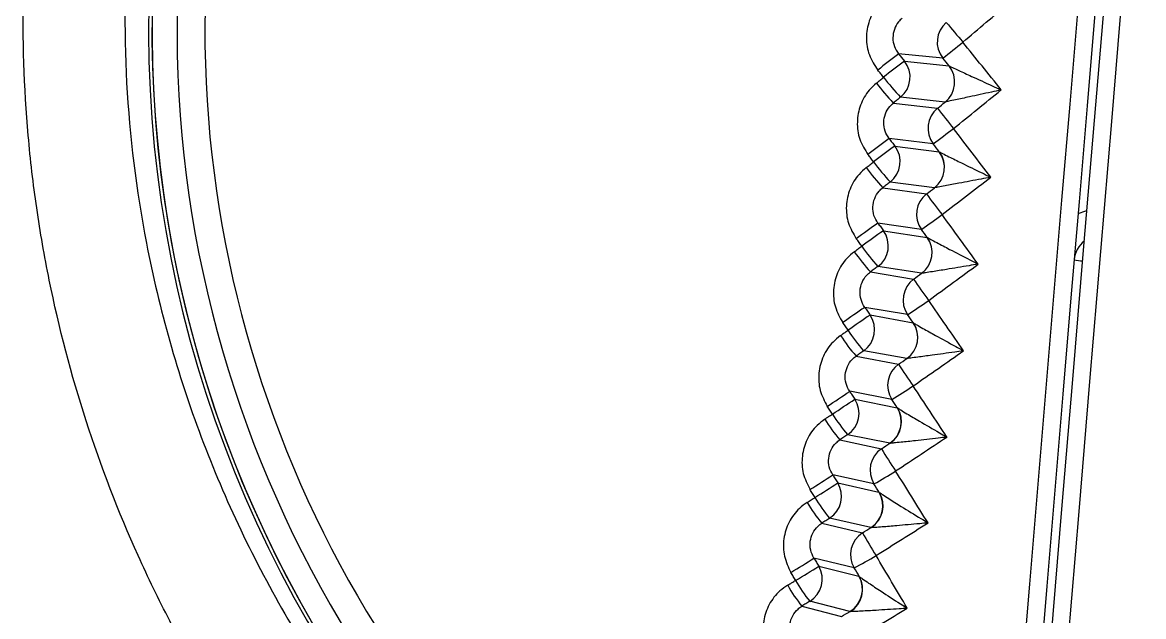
# Model space of a CAD drawing. Extents: x 14.8 to 109.8, y 1.6 to 86.6.
# Drawn here: x 75.409 to 76.716, y 34.384 to 35.076 of the extents above; entities that cross this region are included whole.
import ezdxf

# ---------------------------------------------------------------- set-up
doc = ezdxf.new("R2010")
doc.units = 0
doc.header["$MEASUREMENT"] = 0
doc.layers.add('OBJECT', color=7, linetype='CONTINUOUS')

msp = doc.modelspace()

# ---------------------------------------------------------------- linework, layer by layer
at = {"layer": 'OBJECT'}
for p, q in [((76.482, 35.0348), (76.4304, 35.0397)), ((76.4304, 35.0397), (76.4372, 35.0313)), ((76.4372, 35.0313), (76.4892, 35.0257)), ((76.4892, 35.0257), (76.4893, 35.0257)), ((76.4847, 34.9837), (76.4327, 34.9893)), ((76.4243, 34.9825), (76.4756, 34.9764)), ((76.4848, 34.9837), (76.4847, 34.9837)), ((76.4707, 34.9349), (76.4195, 34.941)), ((76.426, 34.9324), (76.4777, 34.9257)), ((76.4777, 34.9257), (76.4778, 34.9257)), ((76.412, 34.8839), (76.4629, 34.8767)), ((76.4722, 34.8838), (76.4206, 34.8905)), ((76.4723, 34.8838), (76.4722, 34.8838)), ((76.457, 34.8353), (76.4063, 34.8426)), ((76.4127, 34.8338), (76.4637, 34.8259)), ((76.4637, 34.8259), (76.4639, 34.8259)), ((76.4572, 34.7842), (76.4062, 34.7921)), ((76.3975, 34.7857), (76.4478, 34.7773)), ((76.4574, 34.7842), (76.4572, 34.7842)), ((76.4409, 34.7361), (76.3909, 34.7444)), ((76.3715, 34.7178), (76.3653, 34.7267)), ((76.3971, 34.7356), (76.4473, 34.7266)), ((76.4473, 34.7266), (76.4476, 34.7265)), ((76.3809, 34.6877), (76.4303, 34.6783)), ((76.4399, 34.685), (76.3897, 34.6939)), ((76.4401, 34.685), (76.4399, 34.685)), ((76.4225, 34.6373), (76.3734, 34.6467)), ((76.3793, 34.6376), (76.4286, 34.6276)), ((76.4286, 34.6276), (76.4289, 34.6275)), ((76.4202, 34.5862), (76.3709, 34.5962)), ((76.362, 34.5902), (76.4105, 34.5798)), ((76.4205, 34.5862), (76.4202, 34.5862)), ((76.4017, 34.539), (76.3536, 34.5493)), ((76.3594, 34.5401), (76.4075, 34.5292)), ((76.4075, 34.5292), (76.4079, 34.529)), ((76.3409, 34.4931), (76.3883, 34.4818)), ((76.3981, 34.488), (76.35, 34.4989)), ((76.3985, 34.488), (76.3981, 34.488)), ((76.3785, 34.4412), (76.3317, 34.4524)), ((76.3373, 34.4431), (76.3841, 34.4313)), ((76.3841, 34.4313), (76.3845, 34.4311)), ((76.3737, 34.3903), (76.3269, 34.4021)), ((76.3177, 34.3965), (76.3637, 34.3843)), ((76.3741, 34.3903), (76.3737, 34.3903))]:
    msp.add_line(p, q, dxfattribs=at)
at = {"layer": 'OBJECT', "flags": 128}
for points in [[(76.57, 33.9054), (76.5827, 34.0564), (76.5954, 34.2074), (76.6081, 34.3583), (76.6207, 34.5093), (76.6334, 34.6603), (76.6461, 34.8112), (76.6587, 34.962), (76.6714, 35.1128)], [(76.6911, 35.1123), (76.6784, 34.961), (76.6657, 34.8096), (76.653, 34.6582), (76.6403, 34.5067), (76.6276, 34.3552), (76.6149, 34.2037), (76.6021, 34.0522), (76.5894, 33.9007)], [(76.5646, 34.1988), (76.5739, 34.3105), (76.5833, 34.4222), (76.5927, 34.5339), (76.6021, 34.6457), (76.6115, 34.7575), (76.6208, 34.8693), (76.6302, 34.9811), (76.6396, 35.093)], [(76.6595, 35.0913), (76.6501, 34.9793), (76.6407, 34.8673), (76.6313, 34.7554), (76.6219, 34.6434), (76.6125, 34.5315), (76.6032, 34.4196), (76.5938, 34.3077), (76.5844, 34.1958)], [(76.4129, 35.0124), (76.4121, 35.0135), (76.4112, 35.0146), (76.4104, 35.0156), (76.4095, 35.0167), (76.4087, 35.0177), (76.4078, 35.0188), (76.407, 35.0198), (76.4061, 35.0209)], [(76.4045, 35.0056), (76.4056, 35.0065), (76.4066, 35.0073), (76.4077, 35.0082), (76.4087, 35.009), (76.4097, 35.0099), (76.4108, 35.0107), (76.4118, 35.0116), (76.4129, 35.0124)], [(76.4327, 34.9893), (76.4316, 34.9884), (76.4306, 34.9876), (76.4295, 34.9867), (76.4285, 34.9859), (76.4274, 34.985), (76.4264, 34.9842), (76.4254, 34.9834), (76.4243, 34.9825)], [(76.4195, 34.941), (76.4203, 34.9399), (76.4211, 34.9389), (76.4219, 34.9378), (76.4228, 34.9367), (76.4236, 34.9357), (76.4244, 34.9346), (76.4252, 34.9335), (76.426, 34.9324)], [(76.4013, 34.9139), (76.4005, 34.915), (76.3996, 34.9161), (76.3988, 34.9171), (76.398, 34.9182), (76.3972, 34.9193), (76.3964, 34.9204), (76.3955, 34.9214), (76.3947, 34.9225)], [(76.3927, 34.9073), (76.3938, 34.9081), (76.3949, 34.909), (76.3959, 34.9098), (76.397, 34.9106), (76.3981, 34.9114), (76.3992, 34.9123), (76.4002, 34.9131), (76.4013, 34.9139)], [(76.4206, 34.8905), (76.4195, 34.8897), (76.4184, 34.8889), (76.4174, 34.8881), (76.4163, 34.8872), (76.4152, 34.8864), (76.4142, 34.8856), (76.4131, 34.8848), (76.412, 34.8839)], [(76.6396, 34.8537), (76.6485, 34.8571), (76.65, 34.8575)], [(76.4063, 34.8426), (76.4071, 34.8415), (76.4079, 34.8404), (76.4087, 34.8393), (76.4095, 34.8382), (76.4103, 34.8371), (76.4111, 34.836), (76.4119, 34.8349), (76.4127, 34.8338)], [(76.3875, 34.8157), (76.3867, 34.8168), (76.3859, 34.8179), (76.3851, 34.819), (76.3843, 34.8201), (76.3835, 34.8212), (76.3827, 34.8222), (76.3819, 34.8233), (76.3811, 34.8244)], [(76.3788, 34.8093), (76.3799, 34.8101), (76.381, 34.8109), (76.382, 34.8117), (76.3831, 34.8125), (76.3842, 34.8133), (76.3853, 34.8141), (76.3864, 34.8149), (76.3875, 34.8157)], [(76.4062, 34.7921), (76.4051, 34.7913), (76.404, 34.7905), (76.403, 34.7897), (76.4019, 34.7889), (76.4008, 34.7881), (76.3997, 34.7873), (76.3986, 34.7865), (76.3975, 34.7857)], [(76.3909, 34.7444), (76.3917, 34.7433), (76.3925, 34.7422), (76.3932, 34.7411), (76.394, 34.74), (76.3948, 34.7389), (76.3956, 34.7378), (76.3963, 34.7367), (76.3971, 34.7356)], [(76.3626, 34.7116), (76.3637, 34.7123), (76.3648, 34.7131), (76.3659, 34.7139), (76.3671, 34.7147), (76.3682, 34.7154), (76.3693, 34.7162), (76.3704, 34.717), (76.3715, 34.7178)], [(76.3897, 34.6939), (76.3886, 34.6932), (76.3875, 34.6924), (76.3864, 34.6916), (76.3853, 34.6908), (76.3842, 34.6901), (76.3831, 34.6893), (76.382, 34.6885), (76.3809, 34.6877)], [(76.3734, 34.6467), (76.3741, 34.6455), (76.3749, 34.6444), (76.3756, 34.6433), (76.3763, 34.6421), (76.3771, 34.641), (76.3778, 34.6399), (76.3786, 34.6388), (76.3793, 34.6376)], [(76.3533, 34.6202), (76.3525, 34.6214), (76.3518, 34.6225), (76.351, 34.6236), (76.3503, 34.6248), (76.3495, 34.6259), (76.3488, 34.627), (76.348, 34.6281), (76.3473, 34.6293)], [(76.3443, 34.6142), (76.3454, 34.615), (76.3465, 34.6157), (76.3477, 34.6165), (76.3488, 34.6172), (76.3499, 34.618), (76.351, 34.6187), (76.3522, 34.6195), (76.3533, 34.6202)], [(76.3709, 34.5962), (76.3698, 34.5955), (76.3687, 34.5947), (76.3676, 34.594), (76.3665, 34.5932), (76.3653, 34.5925), (76.3642, 34.5917), (76.3631, 34.591), (76.362, 34.5902)], [(76.3536, 34.5493), (76.3543, 34.5481), (76.355, 34.547), (76.3558, 34.5458), (76.3565, 34.5447), (76.3572, 34.5436), (76.3579, 34.5424), (76.3587, 34.5413), (76.3594, 34.5401)], [(76.3329, 34.5231), (76.3322, 34.5243), (76.3315, 34.5254), (76.3307, 34.5266), (76.33, 34.5277), (76.3293, 34.5289), (76.3286, 34.53), (76.3278, 34.5312), (76.3271, 34.5323)], [(76.3238, 34.5173), (76.3249, 34.518), (76.3261, 34.5188), (76.3272, 34.5195), (76.3283, 34.5202), (76.3295, 34.5209), (76.3306, 34.5217), (76.3318, 34.5224), (76.3329, 34.5231)], [(76.35, 34.4989), (76.3489, 34.4982), (76.3477, 34.4975), (76.3466, 34.4967), (76.3455, 34.496), (76.3443, 34.4953), (76.3432, 34.4946), (76.3421, 34.4938), (76.3409, 34.4931)], [(76.3317, 34.4524), (76.3324, 34.4512), (76.3331, 34.45), (76.3338, 34.4489), (76.3345, 34.4477), (76.3352, 34.4466), (76.3359, 34.4454), (76.3366, 34.4442), (76.3373, 34.4431)], [(76.3011, 34.4209), (76.3023, 34.4216), (76.3034, 34.4223), (76.3046, 34.423), (76.3057, 34.4237), (76.3069, 34.4244), (76.3081, 34.4251), (76.3092, 34.4258), (76.3104, 34.4265)], [(76.3104, 34.4265), (76.3097, 34.4276), (76.309, 34.4288), (76.3083, 34.43), (76.3076, 34.4311), (76.3069, 34.4323), (76.3062, 34.4335), (76.3055, 34.4346), (76.3048, 34.4358)], [(76.3269, 34.4021), (76.3258, 34.4014), (76.3246, 34.4007), (76.3235, 34.4), (76.3223, 34.3993), (76.3212, 34.3986), (76.32, 34.3979), (76.3189, 34.3972), (76.3177, 34.3965)]]:
    msp.add_lwpolyline(points, dxfattribs=at)
at = {"layer": 'OBJECT'}
for centre, radius, start, end in [((76.9343, 35.0682), 1.378, 350.03, 254.0355), ((76.9343, 35.0682), 1.3741, 355.2018, 247.118), ((76.9343, 35.0682), 1.374, 283.2857, 247.118), ((76.9343, 35.0682), 1.3451, 111.7504, 238.6533), ((76.9343, 35.0682), 1.3126, 116.1985, 234.2052), ((76.5056, 35.0535), 0.0302, 130.6957, 218.375), ((79.8483, 37.8864), 4.3819, 219.8869, 220.2785), ((73.8177, 38.3788), 4.2756, 308.5463, 308.946), ((76.7149, 34.6477), 0.4843, 125.9622, 129.6021), ((76.7334, 34.6246), 0.5032, 126.0703, 129.574), ((76.4136, 35.0126), 0.0302, 309.3763, 38.3607), ((76.4656, 35.007), 0.0302, 309.3764, 38.3606), ((76.4656, 35.007), 0.0302, 309.4061, 38.2907), ((76.6515, 35.197), 0.3125, 217.7566, 223.3446), ((76.6658, 35.2085), 0.32, 217.7829, 223.2383), ((76.4948, 34.9531), 0.0302, 129.3625, 217.0413), ((77.6612, 35.9009), 1.5035, 217.9477, 219.0939), ((75.6484, 36.0445), 1.381, 306.5418, 307.7743), ((76.8101, 34.3922), 0.6737, 125.438, 128.0673), ((76.8382, 34.3555), 0.709, 125.5437, 128.0419), ((76.402, 34.9143), 0.0302, 308.0437, 37.0269), ((76.4536, 34.9075), 0.0302, 308.0425, 37.0273), ((76.4537, 34.9075), 0.0302, 308.102, 36.8856), ((76.6201, 35.0745), 0.2714, 216.2694, 222.6693), ((76.6073, 35.0646), 0.2661, 216.2447, 222.7738), ((76.4815, 34.8529), 0.0302, 128.029, 215.7079), ((77.216, 35.4247), 0.9314, 216.0429, 217.9015), ((75.9986, 35.502), 0.8091, 304.5102, 306.6063), ((77.0424, 33.9316), 1.1111, 124.9261, 126.5276), ((77.109, 33.8406), 1.213, 125.0331, 126.5001), ((76.3882, 34.8162), 0.0302, 306.7107, 35.6936), ((76.4392, 34.8083), 0.0302, 306.7094, 35.694), ((76.4393, 34.8084), 0.0302, 306.8015, 35.4785), ((76.6662, 34.7972), 0.0313, 128.0455, 175.2018), ((76.5694, 34.9415), 0.232, 214.7388, 222.1899), ((76.5815, 34.9504), 0.2362, 214.7655, 222.0824), ((76.654, 34.9075), 0.1093, 260.0403, 265.2874), ((76.4658, 34.7531), 0.0302, 126.6952, 214.3749), ((77.0162, 35.1631), 0.687, 214.1722, 216.704), ((76.1383, 35.2121), 0.5641, 302.4484, 305.4449), ((78.2099, 32.0906), 3.2174, 124.4269, 124.9824), ((78.796, 31.2494), 4.2318, 124.5329, 124.9553), ((76.3722, 34.7185), 0.0302, 305.3767, 34.3603), ((76.4225, 34.7096), 0.0302, 305.3767, 34.3603), ((76.4226, 34.7096), 0.0302, 305.5006, 34.0707), ((76.5465, 34.8326), 0.2094, 213.2677, 221.4802), ((76.535, 34.8245), 0.206, 213.2418, 221.5869), ((76.4478, 34.6537), 0.0302, 125.3631, 213.0412), ((76.8977, 34.9742), 0.5532, 212.339, 215.4984), ((76.2054, 35.0078), 0.4294, 300.3628, 304.2865), ((74.4022, 37.5757), 3.5306, 303.4313, 303.9399), ((74.8188, 36.9471), 2.7873, 303.4029, 304.047), ((76.3541, 34.6212), 0.0302, 304.0431, 33.027), ((76.4033, 34.6112), 0.0302, 304.0437, 33.0272), ((76.4035, 34.6112), 0.0302, 304.1995, 32.6617), ((76.5021, 34.7119), 0.1856, 211.7527, 220.9685), ((76.5134, 34.7194), 0.1883, 211.7797, 220.8599), ((76.4273, 34.5548), 0.0302, 124.0291, 211.7081), ((76.8145, 34.8182), 0.4691, 210.5421, 214.2862), ((75.7306, 35.4916), 1.1296, 301.8723, 303.4685), ((76.2387, 34.8422), 0.3443, 298.2518, 303.1317), ((75.7832, 35.4082), 1.0419, 301.844, 303.5746), ((76.3337, 34.5243), 0.0302, 302.7101, 31.6942), ((76.4698, 34.6025), 0.169, 210.2708, 220.3341), ((76.4808, 34.6095), 0.1713, 210.2951, 220.2265), ((76.3819, 34.5133), 0.0302, 302.7095, 31.694), ((76.3821, 34.5134), 0.0302, 302.8991, 31.2513), ((76.4046, 34.4564), 0.0302, 122.6953, 210.3748), ((76.7496, 34.6803), 0.4122, 208.7825, 213.0652), ((75.9662, 35.015), 0.6709, 300.3078, 303.0069), ((76.2527, 34.6978), 0.2858, 296.1187, 301.9821), ((75.9884, 34.9779), 0.6386, 300.2787, 303.1143), ((76.3112, 34.4278), 0.0302, 301.3769, 30.3606), ((76.4482, 34.5023), 0.1573, 208.822, 219.5736), ((76.358, 34.416), 0.0302, 301.377, 30.3604), ((76.3583, 34.416), 0.0302, 301.5977, 29.8413), ((76.4373, 34.4957), 0.1554, 208.7961, 219.6821)]:
    msp.add_arc(centre, radius, start, end, dxfattribs=at)
for centre, major_axis, ratio, start_param, end_param in [((74.441, 35.2775), (18.6603, 15.6761), 0.061628, 4.771363, 4.774302), ((74.3903, 35.2818), (-15.0037, 18.5034), 0.063051, 4.645978, 4.648985), ((74.367, 35.263), (-15.0063, 18.4734), 0.063056, 4.648383, 4.648874), ((74.4954, 35.2729), (19.4794, 15.6058), 0.060171, 4.7669, 4.76977), ((74.4767, 35.2962), (19.477, 15.5759), 0.060166, 4.767005, 4.767474), ((74.3429, 35.2857), (-14.2555, 18.4421), 0.064441, 4.641516, 4.644589), ((74.3192, 35.2675), (-14.2581, 18.4122), 0.06445, 4.643974, 4.644476), ((74.5539, 35.268), (20.3394, 15.5321), 0.058683, 4.762407, 4.765206), ((74.5356, 35.2917), (20.337, 15.5021), 0.058672, 4.762509, 4.762966), ((74.2986, 35.2895), (-13.5382, 18.3834), 0.065796, 4.637094, 4.640231), ((74.2745, 35.2718), (-13.5408, 18.3535), 0.065811, 4.639603, 4.640116), ((74.6167, 35.2628), (21.2444, 15.4546), 0.057162, 4.757887, 4.760614), ((74.599, 35.2869), (21.242, 15.4247), 0.057148, 4.757986, 4.758431), ((74.2573, 35.2929), (-12.8493, 18.3271), 0.067115, 4.632713, 4.635912), ((74.2327, 35.2758), (-12.852, 18.2972), 0.067136, 4.635273, 4.635796), ((74.6843, 35.2571), (22.1992, 15.373), 0.055611, 4.753343, 4.755996), ((74.6672, 35.2816), (22.1968, 15.343), 0.055593, 4.753438, 4.753871), ((74.2186, 35.2962), (-12.1864, 18.273), 0.068398, 4.628376, 4.631636), ((74.1936, 35.2797), (-12.1891, 18.243), 0.068425, 4.630985, 4.631519), ((74.7407, 35.2759), (23.2066, 15.2568), 0.054008, 4.748868, 4.749288), ((74.7572, 35.251), (23.2091, 15.2867), 0.054031, 4.748776, 4.751354), ((74.1823, 35.2992), (-11.5474, 18.2208), 0.069645, 4.624085, 4.627404), ((74.157, 35.2833), (-11.5501, 18.1909), 0.069677, 4.626742, 4.627287), ((74.8359, 35.2444), (24.2801, 15.1953), 0.052421, 4.74419, 4.746691), ((74.82, 35.2696), (24.2777, 15.1654), 0.052395, 4.744278, 4.744685), ((74.1484, 35.3021), (-10.9304, 18.1705), 0.070854, 4.619844, 4.62322), ((74.1228, 35.2867), (-10.933, 18.1405), 0.070892, 4.622547, 4.623102), ((74.9059, 35.2629), (25.417, 15.0683), 0.050755, 4.739671, 4.740065), ((74.9212, 35.2372), (25.4195, 15.0982), 0.050784, 4.739587, 4.742009)]:
    msp.add_ellipse(centre, major_axis=major_axis, ratio=ratio, start_param=start_param, end_param=end_param, dxfattribs=at)
for points, knots in [([(75.6059, 35.5392), (75.5814, 35.4556), (75.5482, 35.3422), (75.5285, 35.1625), (75.5262, 35.0058), (75.5512, 34.803), (75.6114, 34.591), (75.7127, 34.3778), (75.8491, 34.1851), (76.0154, 34.0174), (76.2082, 33.8815), (76.3915, 33.7905), (76.5115, 33.7551), (76.5563, 33.7419)], [0, 0, 0, 0, 0.114184, 0.154882, 0.237363, 0.319846, 0.422909, 0.525974, 0.629168, 0.732365, 0.835478, 0.938592, 1, 1, 1, 1]), ([(77.0499, 33.5686), (76.9938, 33.564), (76.9373, 33.5625), (76.8233, 33.5659), (76.767, 33.5708), (76.5999, 33.5946), (76.491, 33.6227), (76.2782, 33.7039), (76.1782, 33.7557), (76.0379, 33.8492), (75.9927, 33.883), (75.9056, 33.9563), (75.8645, 33.9951), (75.7483, 34.1175), (75.6804, 34.2071), (75.6078, 34.3293), (75.5939, 34.3541), (75.5678, 34.4043), (75.5555, 34.4297), (75.5208, 34.5066), (75.5006, 34.559), (75.466, 34.666), (75.4516, 34.7206), (75.4346, 34.8041), (75.4297, 34.8322), (75.4216, 34.8883), (75.4183, 34.9164), (75.4108, 35.0008), (75.409, 35.0573), (75.4117, 35.1705), (75.4163, 35.2275), (75.424, 35.284)], [0, 0, 0, 0, 0.0625, 0.0625, 0.125, 0.125, 0.25, 0.25, 0.375, 0.375, 0.4375, 0.4375, 0.5, 0.5, 0.625, 0.625, 0.65625, 0.65625, 0.6875, 0.6875, 0.75, 0.75, 0.8125, 0.8125, 0.84375, 0.84375, 0.875, 0.875, 0.9375, 0.9375, 1, 1, 1, 1]), ([(76.4141, 35.1042), (76.4112, 35.1015), (76.4036, 35.0942), (76.3952, 35.0785), (76.3918, 35.0584), (76.395, 35.0379), (76.4024, 35.0266), (76.4061, 35.0209)], [0, 0, 0, 0, 0.12648, 0.344421, 0.562615, 0.781319, 1, 1, 1, 1]), ([(76.4344, 35.0813), (76.433, 35.08), (76.4291, 35.0763), (76.4249, 35.0685), (76.4232, 35.0585), (76.4248, 35.0482), (76.4286, 35.0426), (76.4304, 35.0397)], [0, 0, 0, 0, 0.126753, 0.3445827, 0.5623237, 0.7808144, 1, 1, 1, 1]), ([(76.4893, 35.0257), (76.4899, 35.0254), (76.4908, 35.025), (76.4944, 35.0233), (76.5021, 35.0197), (76.5178, 35.0125), (76.5347, 35.0048), (76.5464, 34.9994), (76.5499, 34.9978), (76.55, 34.9978)], [0, 0, 0, 0, 0.077041, 0.120277, 0.258254, 0.494127, 0.845218, 0.995916, 1, 1, 1, 1]), ([(76.4045, 35.0056), (76.4016, 35.003), (76.3938, 34.9959), (76.385, 34.9805), (76.3812, 34.9604), (76.3839, 34.9398), (76.3911, 34.9283), (76.3947, 34.9225)], [0, 0, 0, 0, 0.126008, 0.343935, 0.562249, 0.781137, 1, 1, 1, 1]), ([(76.55, 34.9978), (76.5499, 34.9977), (76.5461, 34.9969), (76.5336, 34.9942), (76.5154, 34.9902), (76.4986, 34.9866), (76.4903, 34.9849), (76.4863, 34.984), (76.4854, 34.9838), (76.4848, 34.9837)], [0, 0, 0, 0, 0.004084, 0.154786, 0.505888, 0.741757, 0.879728, 0.922967, 1, 1, 1, 1]), ([(76.4195, 34.941), (76.4177, 34.9439), (76.414, 34.9496), (76.4126, 34.9599), (76.4145, 34.9699), (76.4189, 34.9776), (76.4229, 34.9812), (76.4243, 34.9825)], [0, 0, 0, 0, 0.219562, 0.43835, 0.656185, 0.873845, 1, 1, 1, 1]), ([(76.4778, 34.9257), (76.4784, 34.9253), (76.4793, 34.9249), (76.483, 34.923), (76.4906, 34.9192), (76.5062, 34.9115), (76.5229, 34.9034), (76.5343, 34.8978), (76.5377, 34.8962), (76.5378, 34.8961)], [0, 0, 0, 0, 0.077769, 0.121058, 0.259965, 0.497813, 0.851132, 0.995911, 1, 1, 1, 1]), ([(76.3927, 34.9073), (76.3898, 34.9048), (76.3818, 34.8978), (76.3727, 34.8826), (76.3684, 34.8627), (76.3707, 34.842), (76.3776, 34.8303), (76.3811, 34.8244)], [0, 0, 0, 0, 0.12551, 0.343428, 0.56187, 0.780949, 1, 1, 1, 1]), ([(76.5378, 34.8961), (76.5377, 34.8961), (76.534, 34.8954), (76.5215, 34.893), (76.5033, 34.8895), (76.4863, 34.8863), (76.4779, 34.8848), (76.4739, 34.884), (76.4729, 34.8839), (76.4723, 34.8838)], [0, 0, 0, 0, 0.0040909, 0.1488803, 0.5022077, 0.7400487, 0.8789507, 0.9222453, 1, 1, 1, 1]), ([(76.4063, 34.8426), (76.4045, 34.8455), (76.401, 34.8513), (76.3998, 34.8616), (76.402, 34.8716), (76.4065, 34.8792), (76.4106, 34.8827), (76.412, 34.8839)], [0, 0, 0, 0, 0.219946, 0.439041, 0.656979, 0.87447, 1, 1, 1, 1]), ([(76.4639, 34.8259), (76.4645, 34.8256), (76.4654, 34.825), (76.4691, 34.823), (76.4767, 34.819), (76.4922, 34.8108), (76.5086, 34.8023), (76.5199, 34.7965), (76.5231, 34.7949), (76.5232, 34.7948)], [0, 0, 0, 0, 0.078479, 0.121813, 0.261616, 0.501338, 0.856738, 0.995903, 1, 1, 1, 1]), ([(76.3788, 34.8093), (76.3758, 34.8068), (76.3677, 34.8001), (76.3582, 34.7851), (76.3535, 34.7652), (76.3553, 34.7445), (76.362, 34.7326), (76.3653, 34.7267)], [0, 0, 0, 0, 0.124981, 0.3429, 0.561481, 0.780755, 1, 1, 1, 1]), ([(76.5232, 34.7948), (76.5231, 34.7948), (76.5195, 34.7942), (76.5071, 34.7921), (76.4888, 34.7891), (76.4716, 34.7863), (76.4632, 34.785), (76.4591, 34.7844), (76.458, 34.7843), (76.4574, 34.7842)], [0, 0, 0, 0, 0.004096, 0.143274, 0.498694, 0.73841, 0.878199, 0.92155, 1, 1, 1, 1]), ([(76.3909, 34.7444), (76.3892, 34.7474), (76.3859, 34.7533), (76.3849, 34.7637), (76.3872, 34.7736), (76.392, 34.7811), (76.396, 34.7844), (76.3975, 34.7857)], [0, 0, 0, 0, 0.220331, 0.4397373, 0.6577953, 0.8751269, 1, 1, 1, 1]), ([(76.4476, 34.7265), (76.4482, 34.7261), (76.4491, 34.7255), (76.4528, 34.7234), (76.4604, 34.7191), (76.4758, 34.7105), (76.492, 34.7016), (76.5029, 34.6956), (76.506, 34.6939), (76.5061, 34.6939)], [0, 0, 0, 0, 0.079163, 0.122537, 0.263194, 0.504683, 0.86202, 0.995895, 1, 1, 1, 1]), ([(76.3626, 34.7116), (76.3596, 34.7092), (76.3514, 34.7026), (76.3416, 34.6879), (76.3364, 34.6681), (76.3377, 34.6473), (76.3441, 34.6353), (76.3473, 34.6293)], [0, 0, 0, 0, 0.124422, 0.342349, 0.561078, 0.780554, 1, 1, 1, 1]), ([(76.3734, 34.6467), (76.3717, 34.6497), (76.3685, 34.6557), (76.3677, 34.6661), (76.3703, 34.6759), (76.3752, 34.6833), (76.3793, 34.6866), (76.3809, 34.6877)], [0, 0, 0, 0, 0.220728, 0.440462, 0.658652, 0.875831, 1, 1, 1, 1]), ([(76.5061, 34.6939), (76.506, 34.6939), (76.5025, 34.6934), (76.4902, 34.6916), (76.4719, 34.6891), (76.4546, 34.6867), (76.446, 34.6856), (76.4418, 34.6851), (76.4408, 34.685), (76.4401, 34.685)], [0, 0, 0, 0, 0.004106, 0.137995, 0.49536, 0.736843, 0.877483, 0.920874, 1, 1, 1, 1]), ([(76.4289, 34.6275), (76.4295, 34.6271), (76.4305, 34.6265), (76.4342, 34.6242), (76.4417, 34.6196), (76.457, 34.6106), (76.4729, 34.6014), (76.4836, 34.5951), (76.4865, 34.5935), (76.4866, 34.5934)], [0, 0, 0, 0, 0.079817, 0.123224, 0.264691, 0.507843, 0.866971, 0.995891, 1, 1, 1, 1]), ([(76.3443, 34.6142), (76.3413, 34.6119), (76.3329, 34.6056), (76.3227, 34.5911), (76.3171, 34.5714), (76.3179, 34.5506), (76.324, 34.5384), (76.3271, 34.5323)], [0, 0, 0, 0, 0.123825, 0.341772, 0.560658, 0.780344, 1, 1, 1, 1]), ([(76.3536, 34.5493), (76.352, 34.5523), (76.3489, 34.5584), (76.3484, 34.5688), (76.3512, 34.5787), (76.3562, 34.5859), (76.3605, 34.5891), (76.362, 34.5902)], [0, 0, 0, 0, 0.221128, 0.441197, 0.659529, 0.876565, 1, 1, 1, 1]), ([(76.4866, 34.5934), (76.4865, 34.5934), (76.4832, 34.593), (76.4708, 34.5915), (76.4526, 34.5894), (76.4351, 34.5875), (76.4265, 34.5867), (76.4222, 34.5863), (76.4212, 34.5863), (76.4205, 34.5862)], [0, 0, 0, 0, 0.004107, 0.133046, 0.492208, 0.735354, 0.876797, 0.920227, 1, 1, 1, 1]), ([(76.3238, 34.5173), (76.3207, 34.5151), (76.3122, 34.509), (76.3017, 34.4947), (76.2956, 34.4752), (76.296, 34.4543), (76.3018, 34.442), (76.3048, 34.4358)], [0, 0, 0, 0, 0.123195, 0.341167, 0.560222, 0.780127, 1, 1, 1, 1]), ([(76.4079, 34.529), (76.4085, 34.5286), (76.4094, 34.5279), (76.4131, 34.5255), (76.4206, 34.5207), (76.4357, 34.5112), (76.4513, 34.5016), (76.4619, 34.4952), (76.4646, 34.4935), (76.4647, 34.4934)], [0, 0, 0, 0, 0.080439, 0.123874, 0.2661, 0.510802, 0.871566, 0.995887, 1, 1, 1, 1]), ([(76.3317, 34.4524), (76.3302, 34.4555), (76.3272, 34.4616), (76.3269, 34.4721), (76.3299, 34.4818), (76.3351, 34.489), (76.3394, 34.492), (76.3409, 34.4931)], [0, 0, 0, 0, 0.2215412, 0.4419619, 0.6604511, 0.8773402, 1, 1, 1, 1]), ([(76.4647, 34.4934), (76.4646, 34.4934), (76.4614, 34.4931), (76.4491, 34.492), (76.4309, 34.4903), (76.4133, 34.4888), (76.4046, 34.4882), (76.4003, 34.488), (76.3992, 34.488), (76.3985, 34.488)], [0, 0, 0, 0, 0.004115, 0.128458, 0.489261, 0.73395, 0.876149, 0.919616, 1, 1, 1, 1]), ([(76.3845, 34.4311), (76.3851, 34.4306), (76.3861, 34.4299), (76.3897, 34.4273), (76.3971, 34.4223), (76.4121, 34.4124), (76.4274, 34.4024), (76.4377, 34.3958), (76.4404, 34.3941), (76.4404, 34.394)], [0, 0, 0, 0, 0.081025, 0.124485, 0.26742, 0.513546, 0.87579, 0.995879, 1, 1, 1, 1]), ([(76.3011, 34.4209), (76.298, 34.4187), (76.2893, 34.4128), (76.2786, 34.3988), (76.272, 34.3794), (76.2719, 34.3585), (76.2775, 34.346), (76.2803, 34.3398)], [0, 0, 0, 0, 0.12253, 0.340534, 0.559767, 0.779901, 1, 1, 1, 1]), ([(76.3076, 34.356), (76.3061, 34.3591), (76.3033, 34.3653), (76.3032, 34.3758), (76.3064, 34.3855), (76.3118, 34.3925), (76.3161, 34.3954), (76.3177, 34.3965)], [0, 0, 0, 0, 0.221966, 0.442752, 0.661409, 0.878154, 1, 1, 1, 1]), ([(76.4404, 34.394), (76.4403, 34.394), (76.4372, 34.3938), (76.425, 34.3929), (76.4068, 34.3917), (76.3891, 34.3907), (76.3803, 34.3903), (76.376, 34.3902), (76.3749, 34.3903), (76.3741, 34.3903)], [0, 0, 0, 0, 0.00412, 0.1242377, 0.4865261, 0.7326374, 0.8755413, 0.9190337, 1, 1, 1, 1])]:
    msp.add_open_spline(points, degree=3, knots=knots, dxfattribs=at)

doc.saveas('drawing.dxf')
